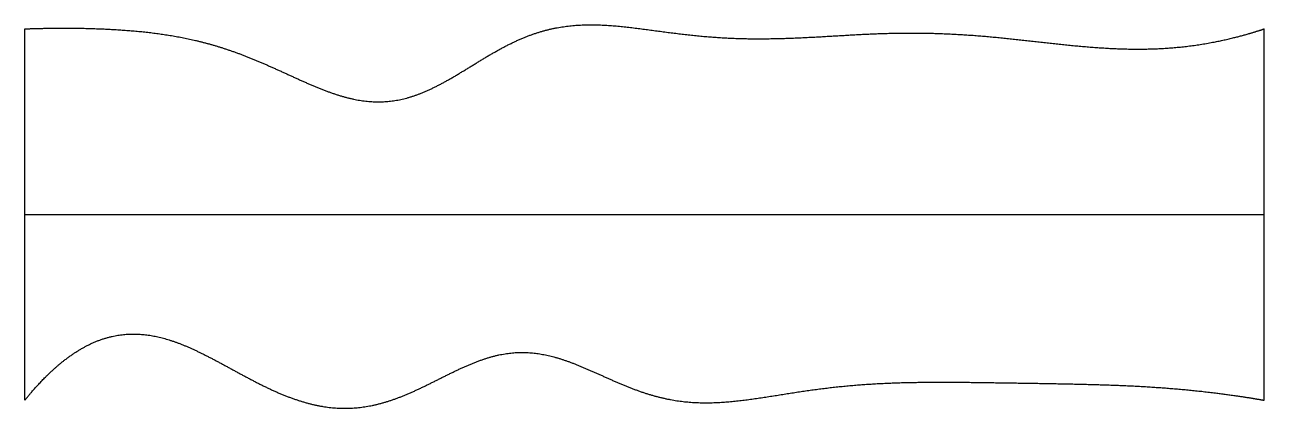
# Model space of a CAD drawing. Header units: millimetres. Extents: x 0 to 10, y -0.1 to 3.
import ezdxf

# ---------------------------------------------------------------- set-up
doc = ezdxf.new("R2010")
doc.units = ezdxf.units.MM
doc.layers.get('0').update_dxf_attribs({"linetype": 'CONTINUOUS'})

msp = doc.modelspace()

# ---------------------------------------------------------------- linework, layer by layer
for points in [[(0, 3), (0.041, 3.002), (0.123, 3.004), (0.246, 3.007), (0.408, 3.007), (0.61, 3.002), (0.81, 2.991), (1.009, 2.973), (1.207, 2.945), (1.404, 2.904), (1.602, 2.848), (1.801, 2.776), (2.001, 2.689), (2.202, 2.595), (2.402, 2.505), (2.602, 2.436), (2.801, 2.401), (2.997, 2.411), (3.19, 2.468), (3.382, 2.563), (3.573, 2.68), (3.764, 2.801), (3.959, 2.907), (4.156, 2.984), (4.356, 3.027), (4.558, 3.039), (4.762, 3.028), (4.965, 3.003), (5.168, 2.974), (5.371, 2.949), (5.572, 2.93), (5.772, 2.92), (5.973, 2.919), (6.174, 2.924), (6.375, 2.934), (6.577, 2.946), (6.779, 2.958), (6.981, 2.966), (7.183, 2.968), (7.385, 2.964), (7.586, 2.954), (7.788, 2.938), (7.989, 2.917), (8.191, 2.894), (8.392, 2.871), (8.594, 2.852), (8.795, 2.839), (8.997, 2.834), (9.198, 2.84), (9.399, 2.859), (9.6, 2.891), (9.76, 2.928), (9.88, 2.961), (9.96, 2.987), (10, 3)], [(0, 0), (0, 0.12), (0, 0.36), (0, 0.72), (0, 1.2), (0, 1.8), (0, 2.28), (0, 2.64), (0, 2.88), (0, 3)], [(10, 0), (10, 0.12), (10, 0.36), (10, 0.72), (10, 1.2), (10, 1.8), (10, 2.28), (10, 2.64), (10, 2.88), (10, 3)], [(0, 1.5), (0.4, 1.5), (1.2, 1.5), (2.4, 1.5), (4, 1.5), (6, 1.5), (7.6, 1.5), (8.8, 1.5), (9.6, 1.5), (10, 1.5)], [(0, 0), (0.039, 0.048), (0.116, 0.139), (0.233, 0.259), (0.387, 0.386), (0.58, 0.49), (0.772, 0.54), (0.964, 0.541), (1.157, 0.499), (1.35, 0.421), (1.544, 0.321), (1.74, 0.212), (1.939, 0.105), (2.14, 0.016), (2.343, -0.047), (2.547, -0.074), (2.751, -0.061), (2.953, -0.009), (3.154, 0.075), (3.353, 0.177), (3.55, 0.277), (3.746, 0.355), (3.942, 0.395), (4.138, 0.388), (4.335, 0.338), (4.533, 0.257), (4.733, 0.163), (4.934, 0.077), (5.135, 0.014), (5.338, -0.02), (5.541, -0.025), (5.744, -0.009), (5.948, 0.02), (6.15, 0.054), (6.353, 0.085), (6.555, 0.11), (6.757, 0.128), (6.96, 0.14), (7.162, 0.145), (7.365, 0.147), (7.568, 0.146), (7.771, 0.143), (7.974, 0.14), (8.177, 0.137), (8.38, 0.133), (8.583, 0.129), (8.786, 0.123), (8.988, 0.114), (9.191, 0.101), (9.393, 0.084), (9.596, 0.062), (9.757, 0.04), (9.879, 0.021), (9.96, 0.007), (10, 0)]]:
    msp.add_open_spline(points, degree=5)

doc.saveas('drawing.dxf')
